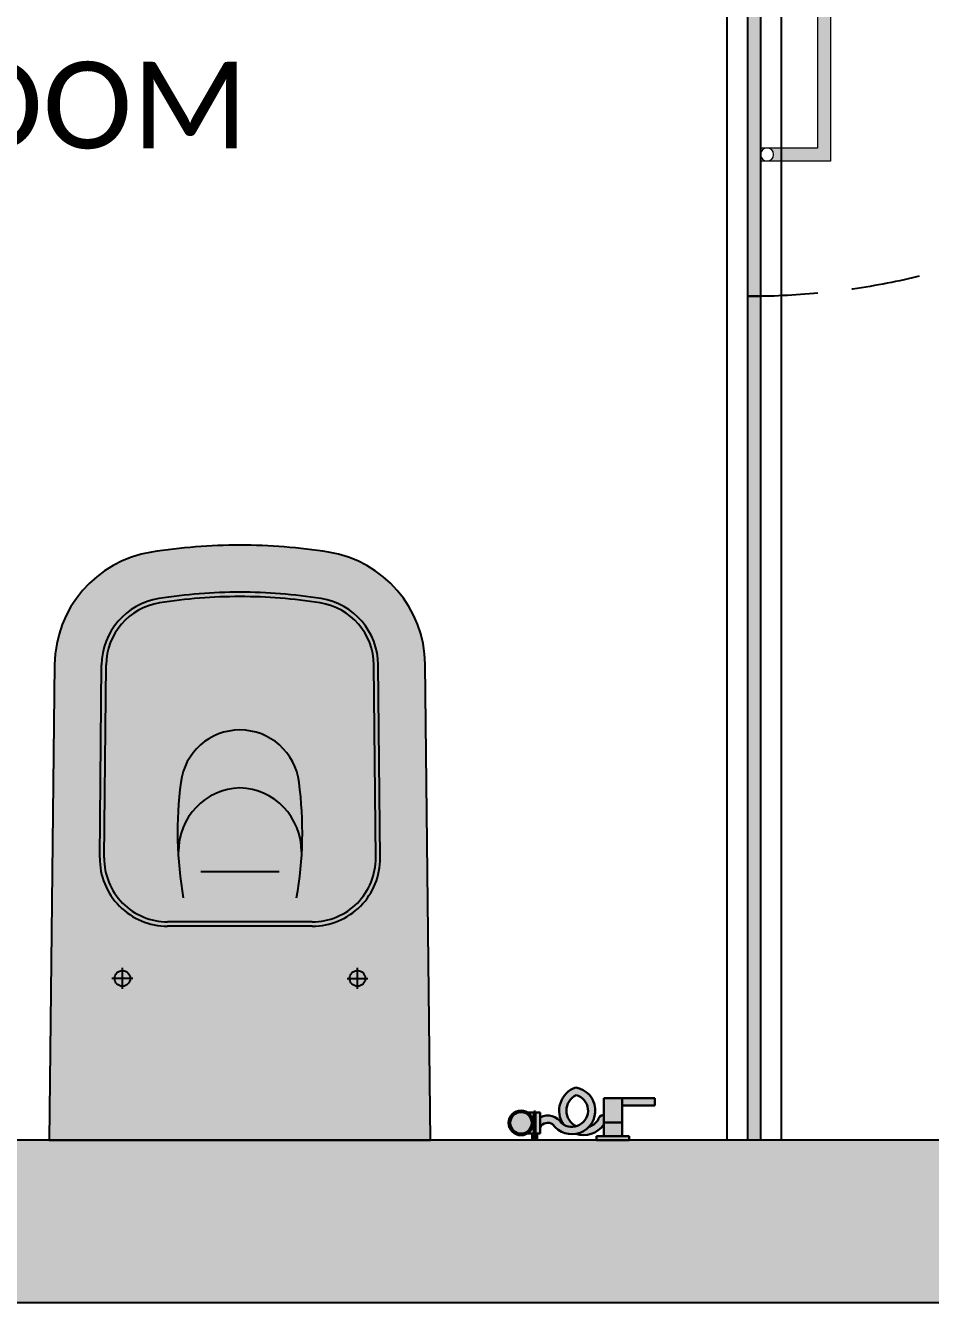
# Model space of a CAD drawing. Header units: millimetres. Extents: x 307301 to 459443, y -2888111 to -2805601.
# Drawn here: x 321456 to 322292, y -2813883 to -2812703 of the extents above; entities that cross this region are included whole.
import ezdxf

# ---------------------------------------------------------------- set-up
doc = ezdxf.new("R2010")
doc.units = ezdxf.units.MM
doc.header["$LTSCALE"] = 10
doc.header["$MEASUREMENT"] = 0
doc.linetypes.add('DASHED', pattern=[19.049999999999997, 12.7, -6.349999999999998])
doc.layers.add('A-FURN HATCH', color=7, linetype='Continuous', lineweight=0, true_color=0xffffff)
for name, color, linetype in [('BMA FURNITURE', 6, 'Continuous'), ('Furniture - Plan', 3, 'Continuous'), ('GLASS', 4, 'Continuous'), ('TEXT - BMA', 6, 'Continuous'), ('WALL - PDA', 1, 'Continuous')]:
    doc.layers.add(name, color=color, linetype=linetype)
for name, color, linetype, lineweight in [('Door', 4, 'Continuous', 9), ('HATCH WALL', 8, 'Continuous', 0), ('I-Fur Hatch', 8, 'Continuous', 0), ('I-SANI&FITT', 5, 'Continuous', 30)]:
    doc.layers.add(name, color=color, linetype=linetype, lineweight=lineweight)
doc.styles.add('ARIAL', font='GOTHIC.TTF')

# ---------------------------------------------------------------- blocks, each defined once
blk = doc.blocks.new('sdytreytruy')
h = blk.add_hatch(color=256)
h.dxf.hatch_style = 1
h.set_gradient(color1=(128, 128, 128), one_color=1, tint=1)
h.paths.add_polyline_path([(-45395.58210572169, -403093.5451352244), (-45336.95735066605, -403093.4421052334, -0.4142135623730949), (-45342.95735066605, -403087.4421052334, -0.360844109496413), (-45338.06448422258, -403081.5451352244), (-45383.5821057217, -403081.5451352244), (-45383.5821057217, -402655.5451352244), (-45330.98349898604, -402655.5451352244), (-45330.98349898605, -402643.5451352244), (-45395.58210572169, -402643.5451352244)])
at = {"layer": 'Furniture - Plan'}
h = blk.add_hatch(color=131, dxfattribs=at)
h.dxf.hatch_style = 1
h.paths.add_polyline_path([(-45330.98349898528, -403218.5451352244), (-45318.98349899461, -403218.5451352244), (-45318.98349899553, -402518.5451352244), (-45330.98349898622, -402518.5451352244)])
at = {"color": 6, "ltscale": 5}
for p, q in [((-45333.5821057217, -403081.5451352244), (-45330.98349898437, -403081.5451352244)), ((-45333.5821057217, -403093.5451352244), (-45330.98349898437, -403093.5451352244))]:
    blk.add_line(p, q, dxfattribs=at)
for points in [[(-45330.9834989839, -402643.5451352244), (-45395.58210572169, -402643.5451352244), (-45395.58210572169, -403093.5451352244), (-45330.98349898343, -403093.5451352244)], [(-45330.9834989839, -402655.5451352244), (-45383.5821057217, -402655.5451352244), (-45383.5821057217, -403081.5451352244), (-45330.98349898343, -403081.5451352244)]]:
    blk.add_lwpolyline(points, dxfattribs=at)
blk.add_circle((-45336.95735066605, -403087.4421052334), 6.000000000000004, dxfattribs=at)
at = {"layer": 'Furniture - Plan', "color": 3, "linetype": 'DASHED', "ltscale": 0.5}
for p, q in [((-45855.98349898623, -402565.9465284872), (-45855.98349898623, -402568.5451352244)), ((-45843.98349898623, -402565.9465284872), (-45843.98349898623, -402568.5451352244))]:
    blk.add_line(p, q, dxfattribs=at)
for points in [[(-45405.98349898623, -402568.5451352249), (-45405.98349898623, -402503.9465284872), (-45855.98349898623, -402503.9465284872), (-45855.98349898623, -402568.5451352254)], [(-45417.98349898622, -402568.5451352249), (-45417.98349898622, -402515.9465284871), (-45843.98349898623, -402515.9465284871), (-45843.98349898623, -402568.5451352254)]]:
    blk.add_lwpolyline(points, dxfattribs=at)
at = {"layer": 'Furniture - Plan', "color": 131, "ltscale": 10}
blk.add_lwpolyline([(-45330.98349898528, -403218.5451352244), (-45318.98349899461, -403218.5451352244), (-45318.98349899553, -402518.5451352244), (-45330.98349898622, -402518.5451352244)], close=True, dxfattribs=at)
at = {"layer": 'Furniture - Plan', "color": 3, "linetype": 'DASHED', "ltscale": 0.5}
blk.add_lwpolyline([(-45980.98349898623, -402568.5451352202), (-45980.98349898623, -402580.5451352109), (-45280.98349898528, -402580.5451352153), (-45280.98349898622, -402568.5451352244)], close=True, dxfattribs=at)
blk.add_circle((-45849.88046899495, -402562.5712835427), 6.000000000000004, dxfattribs=at)
blk.add_arc((-45321.31327040076, -402558.5801687945), 660.0358098100952, 181.9070666448664, 269.1605257043791, dxfattribs=at)
blk = doc.blocks.new('*U90')
at = {"layer": 'GLASS'}
h = blk.add_hatch(color=131, dxfattribs=at)
h.dxf.hatch_style = 1
h.paths.add_polyline_path([(1311433.329736532, -244483.0215645087), (1310653.270195266, -244483.0215645105), (1310653.270195266, -244495.0215645012), (1311433.329736532, -244495.0215644994)])
at = {"layer": 'GLASS', "color": 131, "elevation": 4.7917885e-08}
for points in [[(1309953.270195265, -244514.0215645048), (1311433.329736532, -244514.021564504), (1311433.329736532, -244464.021564504), (1309953.270195265, -244464.0215645048)], [(1311433.329736532, -244483.0215645087), (1310653.270195266, -244483.0215645105), (1310653.270195266, -244495.0215645012), (1311433.329736532, -244495.0215644994)]]:
    blk.add_lwpolyline(points, close=True, dxfattribs=at)
at = {"layer": 'Door', "rotation": 90.00000000000004}
blk.add_blockref('sdytreytruy', (907434.7250600418, -199164.0380655162, 4.7917885e-08), dxfattribs=at)
blk = doc.blocks.new('A$C39E617A6')
at = {"layer": 'I-Fur Hatch', "ltscale": 20}
h = blk.add_hatch(color=256, dxfattribs=at)
h.dxf.hatch_style = 1
h.set_gradient(color1=(128, 128, 128), one_color=1, tint=1, name='SPHERICAL')
h.paths.add_polyline_path([(364.9999960397836, 570.0000030225493), (-3.9602164179e-06, 570.0000030225493), (5.09664954105392, 113.9460072006914, 0.3653353261826125), (97.86304879793896, 6.675238361232914, 0.0392863362078213), (182.4999960397836, 3.0225492083e-06, 0.0392863362079306), (267.1369432816282, 6.675238361291121, 0.3660722128455261), (359.9065383546986, 114.231972240319)])
at = {"layer": 'Furniture - Plan', "color": 3, "ltscale": 100}
for p, q in [((69.99999603978358, 425.007968525344), (69.99999603978358, 404.9920375197543)), ((294.9999960397836, 425.007968525344), (294.9999960397836, 404.9920375197543)), ((80.0079615425784, 415.0000030225492), (59.99203053698876, 415.0000030225492)), ((284.9920305369888, 415.0000030225492), (305.0079615425784, 415.0000030225492)), ((113.26426871703, 365.0000030225492), (251.7357233625371, 365.0000030225492)), ((113.26426871703, 360.7902647142182), (251.7357233625371, 360.7902647142182)), ((219.9826349192299, 312.6019779282505), (145.0173571603373, 312.6019779282505)), ((48.26743731228635, 299.3581272714655), (50.0912588282954, 114.6763472356251)), ((52.47697035782038, 299.399698437599), (54.30079187382943, 114.7179184017586)), ((312.5230217217468, 299.399698437599), (310.6992002057377, 114.7179184017586)), ((316.7325547672808, 299.3581272714655), (314.9087332512717, 114.6763472356251))]:
    blk.add_line(p, q, dxfattribs=at)
blk.add_lwpolyline([(-3.9602164179e-06, 570.0000030225493), (5.09664954105392, 113.9460072006914, 0.3653353261820722), (97.86304879770614, 6.675238361291121, 0.0392863362079153), (182.4999960397836, 3.0225492083e-06, 0.0392863362079174), (267.1369432816282, 6.675238361291121, 0.3660722128456257), (359.9065383546986, 114.231972240319), (364.9999960397836, 570.0000030225493)], format="xyb", close=True, dxfattribs=at)
for centre in [(69.99999603978358, 415.0000030225492), (294.9999960397836, 415.0000030225492)]:
    blk.add_circle(centre, 7.5, dxfattribs=at)
for centre, radius, start, end in [((113.26426871703, 300.0000022826134), 65.00000074, 90, 180.5658050180689), ((113.26426871703, 300.0000022826134), 60.79026243177196, 90, 180.5658050180689), ((251.7357233625371, 300.0000022826134), 65.00000074, 359.4341949819312, 90), ((251.7357233625371, 300.0000022826134), 60.79026243177196, 359.4341949819312, 90), ((490.501761626685, 274.8732491412084), 367.7248353588933, 170.127923726679, 187.4392720950322), ((-125.5017695473507, 274.8732491412084), 367.7248353588933, 352.5607279049678, 9.872076273320992), ((184.2689184411429, 293.1404724942404), 60.64201880570602, 179.3041590272622, 268.3310551113081), ((180.7310736384243, 293.1404724942404), 60.64201880570602, 271.668944888692, 0.6958409727378223), ((182.5082642689813, 234.0718291878584), 57.0440048716135, 186.8562658594896, 270), ((182.4917278105858, 234.0718291878584), 57.0440048716135, 270, 353.1437341405102), ((115.0880902346689, 115.3182222465402), 65.00000074161413, 180.5658050180689, 260.990902708247), ((115.0880902346689, 115.3182222465402), 60.79026243338606, 180.5658050180689, 260.990902708247), ((249.9119018448983, 115.3182222465402), 60.79026243338606, 279.0090972917529, 359.4341949819312), ((249.9119018448983, 115.3182222465402), 65.00000074161413, 279.0090972917529, 359.4341949819312), ((182.5940589115489, 541.0965806911116), 496.0965865859822, 260.990902708247, 269.9900398365718), ((182.5940589115489, 541.0965806911116), 491.8868482777542, 260.990902708247, 269.9900398365718), ((182.4059331677854, 541.0965806911116), 491.8868482777542, 270.0099601634282, 279.0090972917529), ((182.4059331677854, 541.0965806911116), 496.0965865859822, 270.0099601634282, 279.0090972917529)]:
    blk.add_arc(centre, radius, start, end, dxfattribs=at)
blk = doc.blocks.new('A$C068D2085')
at = {"linetype": 'Continuous'}
h = blk.add_hatch(color=8, dxfattribs=at)
h.set_gradient(color1=(122, 122, 122), rotation=89.99999999999996, one_color=1, tint=1, name='CYLINDER')
h.paths.add_polyline_path([(-210536.5482902584, 129233.5860842258), (-210536.5278029948, 129263.70992976), (-210543.2542974726, 129263.7145044568), (-210543.2747847365, 129233.5906589229)])
h.paths.add_polyline_path([(-210536.5482902584, 129233.5860842258), (-210559.0482850546, 129233.6013864996), (-210559.0597617601, 129216.726390403), (-210536.5597669639, 129216.7110881283)])
h.paths.add_polyline_path([(-210559.0597617601, 129216.726390403), (-210559.0482850546, 129233.6013864996), (-210571.527479759, 129233.6098736148), (-210571.5389564641, 129216.7348775183)])
h = blk.add_hatch(color=251, dxfattribs=at)
h.set_gradient(color1=(77, 77, 77), color2=(107, 107, 107), rotation=89.99999999999996, one_color=1, tint=0.4199999868869781, name='CYLINDER')
h.paths.add_polyline_path([(-210571.523016596, 129240.1723721023), (-210575.2730157276, 129240.1749224807), (-210575.2934187597, 129210.1749294195), (-210571.5434196271, 129210.1723790401)])
h = blk.add_hatch(color=253, dxfattribs=at)
h.set_gradient(color1=(168, 168, 168), rotation=89.99999999999996, one_color=1, tint=1, name='CYLINDER')
edge = h.paths.add_edge_path()
edge.add_arc((-210558.0724356527, 129217.3332790058), 6.191471507764298, 278.4056302585317, 354.3296204654336)
edge.add_line((-210551.9112603615, 129216.7215286969), (-210560.9831119362, 129216.7276984811))
edge.add_arc((-210548.1752080747, 129198.2013881663), 22.52257923077383, 124.6574979642106, 198.5844207166982)
edge.add_arc((-210548.2003737293, 129187.3421158286), 21.63841966598738, 134.2086996998609, 170.2047669799593, ccw=False)
edge.add_arc((-210548.1752080747, 129198.2013881662), 15.81262366208735, 124.6574979363998, 162.8935532600735, ccw=False)
h = blk.add_hatch(color=253, dxfattribs=at)
h.set_gradient(color1=(168, 168, 168), rotation=89.99999999999996, one_color=1, tint=1, name='CYLINDER')
edge = h.paths.add_edge_path()
edge.add_arc((-210567.7061496833, 129165.2605049252), 8.256287745651282, 302.358333574082, 392.6958952956101)
edge.add_arc((-210548.200373919, 129187.3421159152), 21.63841945751567, 9.529672862973825, 234.5253425498241, ccw=False)
edge.add_arc((-210548.1752080748, 129198.2013881663), 22.52257923057752, 235.2028004977385, 341.1500192635437, ccw=False)
edge.add_arc((-210551.8976532461, 129186.875786843), 11.60897812015798, 156.2379152198776, 218.1393287652589, ccw=False)
edge.add_arc((-210548.1752080694, 129198.2013881749), 15.81262367025417, 204.8608650357708, 334.8735749098535)
edge.add_arc((-210548.2003739203, 129187.3421159159), 14.92846388757566, 16.1202987666461, 218.7836831046909)
edge.add_arc((-210567.7061496735, 129165.2605049242), 14.966243305257, -27.800744864083015, 58.27994277068768, ccw=False)
edge.add_line((-210554.4673863194, 129158.2802768816), (-210563.2872800868, 129158.2862753026))
h = blk.add_hatch(color=252, dxfattribs=at)
h.set_gradient(color1=(138, 138, 138), one_color=1, tint=1, name='INVCYLINDER')
h.paths.add_polyline_path([(-210569.2250013956, 129152.4353642327), (-210569.2289833516, 129146.5804176128, -0.5593216292049387), (-210549.7765862703, 129146.5671880109), (-210549.7726043143, 129152.4221346332)])
h.paths.add_polyline_path([(-210549.7715841627, 129153.9221342878), (-210549.7686223585, 129158.2770812313), (-210569.2210194398, 129158.290310833), (-210569.2239812443, 129153.9353638874)])
h = blk.add_hatch(color=252, dxfattribs=at)
h.set_gradient(color1=(138, 138, 138), color2=(166, 166, 166), one_color=1, tint=0.6499999761581421, name='CYLINDER')
h.paths.add_polyline_path([(-210575.3306443772, 129155.4395173842), (-210569.2260215471, 129155.4395173842), (-210569.2260215471, 129150.9353645803), (-210575.3306443772, 129150.9353645803)])
h = blk.add_hatch(color=250, dxfattribs=at)
h.set_gradient(color1=(64, 64, 64), color2=(56, 56, 56), rotation=89.99999999999996, one_color=1, tint=0.2199999988079071, name='CYLINDER')
edge = h.paths.add_edge_path()
edge.add_arc((-210559.5068481458, 129140.599201099), 11.41467756642817, 0, 360)
edge = h.paths.add_edge_path(flags=17)
edge.add_arc((-210559.5068481458, 129140.599201099), 9.914677566442727, 0, 360)
h = blk.add_hatch(color=251, dxfattribs=at)
h.set_gradient(color1=(107, 107, 107), rotation=89.99999999999996, one_color=1, tint=1, name='SPHERICAL')
edge = h.paths.add_edge_path()
edge.add_arc((-210559.5068481458, 129140.599201099), 9.914677566442727, 0, 360)
at = {"layer": 'I-SANI&FITT', "color": 6}
for p, q in [((-210543.2542974691, 129263.7145044464), (-210543.2747847358, 129233.5906589189)), ((-210543.2542974691, 129263.7145044464), (-210543.2747847358, 129233.5906589189)), ((-210543.2542974732, 129263.714504456), (-210543.2747847379, 129233.5906589218)), ((-210543.2542974725, 129263.7145044568), (-210543.2747847365, 129233.5906589236)), ((-210536.527802996, 129263.7099297601), (-210543.2542974732, 129263.714504456)), ((-210536.5278029948, 129263.70992976), (-210543.2542974725, 129263.7145044568)), ((-210536.5482902571, 129233.5860842239), (-210536.5278029911, 129263.7099297514)), ((-210536.5482902571, 129233.5860842239), (-210536.5278029911, 129263.7099297514)), ((-210536.5482902592, 129233.5860842249), (-210536.527802996, 129263.7099297601)), ((-210536.5482902584, 129233.5860842258), (-210536.5278029948, 129263.70992976)), ((-210575.2934187597, 129210.1749294195), (-210575.2730157276, 129240.1749224807)), ((-210571.523016596, 129240.1723721023), (-210575.2730157276, 129240.1749224807)), ((-210571.5434196271, 129210.172379041), (-210571.523016596, 129240.1723721023)), ((-210559.0482850556, 129233.6013864977), (-210571.5274797556, 129233.6098736146)), ((-210559.0482850556, 129233.6013864977), (-210571.5274797556, 129233.6098736146)), ((-210559.0482850558, 129233.6013864987), (-210571.5274797589, 129233.6098736139)), ((-210559.0482850546, 129233.6013864996), (-210571.5274797591, 129233.6098736148)), ((-210559.0597617601, 129216.726390403), (-210559.0482850546, 129233.6013864996)), ((-210559.0482850556, 129233.6013864977), (-210536.5482902571, 129233.5860842239)), ((-210559.0482850556, 129233.6013864977), (-210536.5482902571, 129233.5860842239)), ((-210559.0482850558, 129233.6013864987), (-210536.5482902592, 129233.5860842249)), ((-210559.0482850546, 129233.6013864996), (-210536.5482902584, 129233.5860842258)), ((-210536.5597669638, 129216.7110881283), (-210536.5482902584, 129233.5860842258)), ((-210571.543419627, 129210.1723790401), (-210575.2934187597, 129210.1749294195)), ((-210559.0597617601, 129216.726390403), (-210571.5389564641, 129216.7348775183)), ((-210536.5597669638, 129216.7110881283), (-210559.0597617601, 129216.726390403)), ((-210569.2239812443, 129153.9353638867), (-210569.2210194398, 129158.2903108464)), ((-210549.7686223575, 129158.2770812313), (-210569.2210194344, 129158.290310833)), ((-210549.7686223583, 129158.2770812462), (-210569.2210194398, 129158.2903108464)), ((-210569.2260215471, 129150.9353645803), (-210575.3337048354, 129150.9395184234)), ((-210569.2229610927, 129155.4353635394), (-210575.3306443799, 129155.4395173815)), ((-210549.0226044874, 129152.4216245574), (-210569.9750012222, 129152.4358743085)), ((-210549.0215843364, 129153.921624212), (-210569.9739810708, 129153.9358739632)), ((-210569.2289833516, 129146.5804176197), (-210569.2250013956, 129152.435364233)), ((-210549.7765862703, 129146.5671880205), (-210549.7726043143, 129152.4221346338)), ((-210549.7715841627, 129153.9221342866), (-210549.7686223585, 129158.2770812462)), ((-210549.0226044874, 129152.4216245574), (-210549.0215843364, 129153.921624212))]:
    blk.add_line(p, q, dxfattribs=at)
at = {"layer": 'I-SANI&FITT'}
for p, q in [((-210575.2934187578, 129210.1749294072), (-210575.2730157246, 129240.1749224712)), ((-210571.5434196218, 129210.172379036), (-210571.5230165947, 129240.1723720994)), ((-210559.059761761, 129216.726390404), (-210559.0482850556, 129233.6013864977)), ((-210559.059761761, 129216.726390404), (-210559.0482850556, 129233.6013864977)), ((-210559.0597617621, 129216.7263904022), (-210559.0482850558, 129233.6013864987)), ((-210536.559766963, 129216.7110881301), (-210536.5482902571, 129233.5860842239)), ((-210536.559766963, 129216.7110881301), (-210536.5482902571, 129233.5860842239)), ((-210536.5597669659, 129216.7110881275), (-210536.5482902592, 129233.5860842249)), ((-210571.5434196218, 129210.172379036), (-210575.2934187578, 129210.1749294072)), ((-210559.059761761, 129216.726390404), (-210571.5389564613, 129216.7348775209)), ((-210559.059761761, 129216.726390404), (-210571.5389564613, 129216.7348775209)), ((-210559.0597617621, 129216.7263904022), (-210571.5389564642, 129216.7348775173)), ((-210536.559766963, 129216.7110881301), (-210559.059761761, 129216.726390404)), ((-210536.559766963, 129216.7110881301), (-210559.059761761, 129216.726390404)), ((-210536.5597669659, 129216.7110881275), (-210559.0597617621, 129216.7263904022)), ((-210569.2239812401, 129153.9353638865), (-210569.2210194344, 129158.290310833)), ((-210569.2260215432, 129150.9353645773), (-210575.3337048342, 129150.9395184214)), ((-210569.2229610913, 129155.4353635412), (-210575.3306443772, 129155.4395173842)), ((-210569.975001221, 129152.4358743057), (-210569.9739810679, 129153.9358739612)), ((-210569.9750012222, 129152.4358743085), (-210569.9739810706, 129153.9358739622)), ((-210549.0226044847, 129152.4216245563), (-210569.975001221, 129152.4358743057)), ((-210549.0215843308, 129153.9216242108), (-210569.9739810679, 129153.9358739612)), ((-210569.2289833485, 129146.5804176083), (-210569.2250013944, 129152.435364232)), ((-210549.7765862661, 129146.5671880063), (-210549.772604312, 129152.4221346309)), ((-210549.7715841577, 129153.9221342844), (-210549.7686223575, 129158.2770812313)), ((-210549.0226044847, 129152.4216245563), (-210549.0215843308, 129153.9216242108))]:
    blk.add_line(p, q, dxfattribs=at)
at = {"layer": 'I-SANI&FITT', "color": 6}
for radius in [11.41467756642817, 9.914677566442727]:
    blk.add_circle((-210559.5068481458, 129140.599201099), radius, dxfattribs=at)
for centre, radius, start, end in [((-210548.1752080748, 129198.2013881664), 22.52257923061849, 124.6574979361268, 198.5844207169775), ((-210548.2003739203, 129187.3421159159), 21.6384194562921, 9.529672788754544, 234.5253425509781), ((-210548.1752080748, 129198.2013881664), 15.81262366175242, 124.6574979361268, 162.8935532605952), ((-210548.2003739203, 129187.3421159159), 14.92846388756457, 16.1202987664771, 218.783683104926), ((-210548.1752080748, 129198.2013881664), 15.81262366175242, 204.8608649901986, 334.8735750027362), ((-210567.7061496832, 129165.2605049252), 14.96624331431394, 332.1992551319178, 58.27994277235607), ((-210567.7061496832, 129165.2605049252), 8.256287745586414, 302.3583335255879, 32.6958952959861)]:
    blk.add_arc(centre, radius, start, end, dxfattribs=at)
at = {"layer": 'I-SANI&FITT'}
for centre, radius, start, end in [((-210558.5542135274, 129217.7925892431), 6.728744123753272, 281.8943738432151, 350.8408769133786), ((-210548.1752080748, 129198.2013881664), 22.52257923061849, 235.2028004977962, 341.1500192634732)]:
    blk.add_arc(centre, radius, start, end, dxfattribs=at)
at = {"layer": 'I-SANI&FITT', "color": 6, "extrusion": (0, 0, -1)}
for centre, major_axis, ratio, start_param, end_param in [((-210558.5542135294, 129217.7925892432), (-5.008499875211905, -4.493431483241016), 0.9999999998363438, 4.032693965658102, 5.236037452248957), ((-210548.1752080773, 129198.2013881628), (-15.04049860212938, 16.7645452373863), 0.9999999999320792, 2.631035012585936, 4.480162813453429)]:
    blk.add_ellipse(centre, major_axis=major_axis, ratio=ratio, start_param=start_param, end_param=end_param, dxfattribs=at)

msp = doc.modelspace()

# ---------------------------------------------------------------- hatches: boundary and pattern name
at = {"layer": 'HATCH WALL'}
msp.add_hatch(color=7, dxfattribs=at).paths.add_polyline_path([(323104.1238510705, -2813732.903018715), (320354.1238510048, -2813732.903018715), (320354.1238510048, -2813882.904764079), (323104.1238510705, -2813882.904764079)])

# ---------------------------------------------------------------- linework, layer by layer
at = {"layer": 'WALL - PDA', "elevation": 2.980013874553933e-10}
msp.add_lwpolyline([(323104.1238510705, -2813732.903018715), (320354.1238510048, -2813732.903018715), (320354.1238510048, -2813882.904764079), (323104.1238510705, -2813882.904764079)], close=True, dxfattribs=at)

# ---------------------------------------------------------------- block references
at = {"layer": 'A-FURN HATCH', "color": 3, "xscale": -1, "rotation": 90}
msp.add_blockref('*U90', (77640.10075602058, -1502299.573282184, -4.761988361221935e-08), dxfattribs=at)
at = {"layer": 'BMA FURNITURE', "ltscale": 20, "xscale": 0.9649122807022469, "yscale": 0.9649122807022469, "zscale": 0.9649122807022469, "rotation": 180}
msp.add_blockref('A$C39E617A6', (321830.2188079315, -2813182.903015798), dxfattribs=at)
at = {"layer": 'BMA FURNITURE', "xscale": -1.00346082780868, "yscale": 1.00346082780868, "zscale": 1.00346082780868, "rotation": 269.9610330796449}
msp.add_blockref('A$C068D2085', (192469.9577236245, -2602340.620508952), dxfattribs=at)

# ---------------------------------------------------------------- texts
at = {"layer": 'TEXT - BMA', "insert": (321332.4313432376, -2812736.04099358), "char_height": 80, "attachment_point": 2, "style": 'ARIAL'}
msp.add_mtext_dynamic_manual_height_columns('{\\fCalibri|b0|i0|c0|p34;WASHROOM}', width=1562.773897285689, gutter_width=5, heights=[0], dxfattribs=at)

doc.saveas('drawing.dxf')
